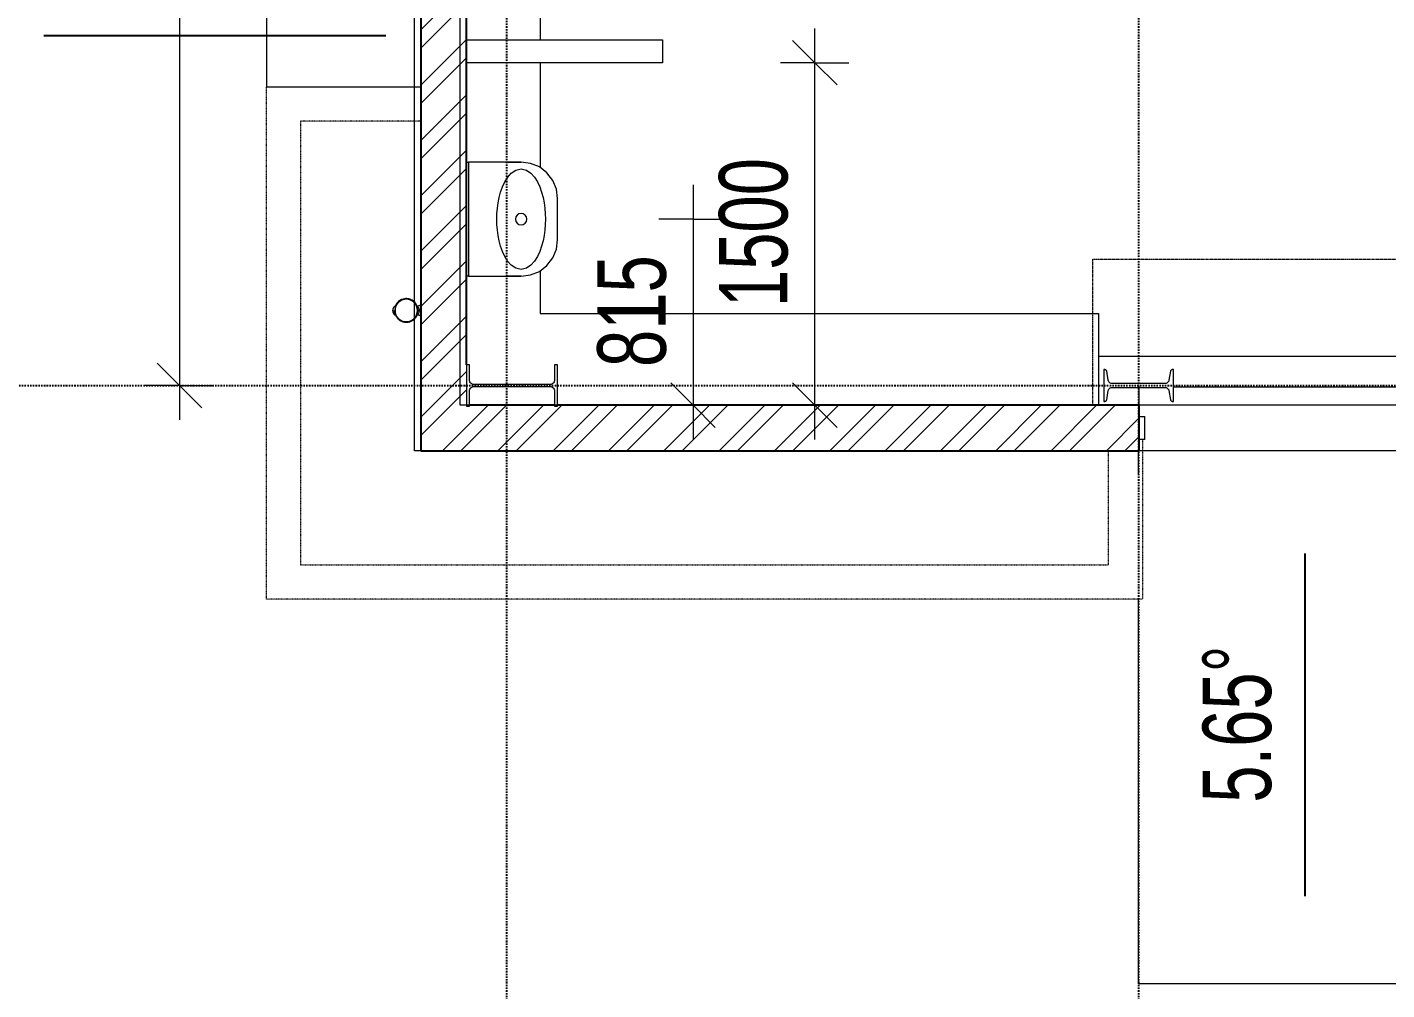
# Model space of a CAD drawing. Header units: millimetres. Extents: x 175370 to 209523, y 3478 to 159868.
# Drawn here: x 179118 to 185076, y 123053 to 127270 of the extents above; entities that cross this region are included whole.
import ezdxf

# ---------------------------------------------------------------- set-up
doc = ezdxf.new("R2010")
doc.units = ezdxf.units.MM
for name, pattern in [('1_Čerchovaná 1_0mm', [2.4, 1.2, -0.6, 0, -0.6]), ('1_Čerchovaná 6_0mm', [12, 6, -3, 0, -3]), ('3_Čárkovaná 1_0mm', [2, 1, -1])]:
    doc.linetypes.add(name, pattern=pattern)
for name, color, linetype, lineweight in [('A-ANNO-DIMS', 7, 'Continuous', 9), ('A-ANNO-DIMS-150', 7, 'Continuous', 9), ('A-DETL-MBND', 7, '3_Čárkovaná 1_0mm', 9), ('A-DETL-THIN', 7, 'Continuous', 9), ('A-DOOR', 7, 'Continuous', 9), ('A-DOOR-HDLN', 7, '1_Čerchovaná 1_0mm', 18), ('A-FLOR', 7, 'Continuous', 9), ('A-FLOR-LEVL', 7, 'Continuous', 9), ('A-WALL', 7, 'Continuous', 9), ('A-WALL-1', 7, 'Continuous', 25), ('G-ANNO-DIMS-1', 7, 'Continuous', 25), ('P-SANR-FIXT', 7, 'Continuous', 9), ('S-COLS', 7, 'Continuous', 9)]:
    doc.layers.add(name, color=color, linetype=linetype, lineweight=lineweight)
for name, color, linetype, lineweight, true_color in [('A-GENM-1', 251, 'Continuous', 9, 0x646464), ('A-GENM-2', 251, '1_Čerchovaná 1_0mm', 9, 0x646464), ('A-WALL-PATT-1', 8, 'Continuous', 9, 0x808080), ('S-GRID-1', 8, '1_Čerchovaná 6_0mm', 25, 0x808080)]:
    doc.layers.add(name, color=color, linetype=linetype, lineweight=lineweight, true_color=true_color)
doc.styles.add('Arial', font='arial.ttf', dxfattribs={"width": 0.7, "height": 300})
doc.dimstyles.new('Vnitřní_-_průhledné', dxfattribs={"dimscale": 304.8, "dimtxt": 306.07782, "dimasz": 0.639764, "dimexe": 0.492126, "dimexo": 0.0625, "dimgap": 0.098425, "dimtad": 1, "dimdec": 0, "dimrnd": 5, "dimzin": 0, "dimdsep": 46, "dimtxsty": 'Arial', "dimblk1": 'OBLIQUE', "dimblk2": 'OBLIQUE', "dimsah": 1, "dimcen": 0.09, "dimdle": 0.492126, "dimazin": 0, "dimtfac": 1, "dimtdec": 4, "dimtix": 1, "dimtmove": 0, "dimatfit": 3, "dimfxl": 0.492126, "dimfxlon": 1, "dimtvp": 1, "dimtolj": 1, "dimtzin": 0, "dimarcsym": 2})
doc.dimstyles.new('Vnitřní_-_průhledné_1', dxfattribs={"dimscale": 304.8, "dimtxt": 306.07782, "dimasz": 0.639764, "dimexe": 0.492126, "dimexo": 0.0625, "dimgap": 0.098425, "dimtad": 1, "dimdec": 0, "dimrnd": 5, "dimzin": 0, "dimdsep": 46, "dimtxsty": 'Arial', "dimblk1": 'OBLIQUE', "dimblk2": 'OBLIQUE', "dimsah": 1, "dimcen": 0.09, "dimdle": 0.492126, "dimazin": 0, "dimtfac": 1, "dimtdec": 4, "dimtix": 1, "dimtmove": 2, "dimatfit": 3, "dimfxl": 0.492126, "dimfxlon": 1, "dimtvp": 1, "dimtolj": 1, "dimtzin": 0, "dimarcsym": 2})
doc.dimstyles.new('Vnitřní_-_průhledné_2', dxfattribs={"dimscale": 304.8, "dimtxt": 306.07782, "dimasz": 0, "dimexe": 0.492126, "dimexo": 0.0625, "dimgap": 0.098425, "dimtad": 1, "dimdec": 0, "dimrnd": 5, "dimzin": 0, "dimdsep": 46, "dimtxsty": 'Arial', "dimblk1": 'NONE', "dimblk2": 'OBLIQUE', "dimsah": 1, "dimcen": 0.09, "dimdle": 0.492126, "dimazin": 0, "dimtfac": 1, "dimtdec": 4, "dimtix": 1, "dimtmove": 0, "dimatfit": 3, "dimfxl": 0.492126, "dimfxlon": 1, "dimtvp": 1, "dimtolj": 1, "dimtzin": 0, "dimarcsym": 2})
pattern_1 = [(45.00036, (0, 0), (-121.23422, 121.2327), []), (45.00036, (80.82, 0.0005), (-121.23422, 121.2327), [])]

# ---------------------------------------------------------------- blocks, each defined once
blk = doc.blocks.new('Sloup IPE - 388045-1NP')
at = {"layer": 'S-COLS'}
for p, q in [((219972.9, 14540), (219880.2, 14385.7)), ((219984.5, 14533.1), (219972.9, 14540)), ((219951.1, 14477.6), (219984.5, 14533.1)), ((219891.7, 14378.8), (219925.1, 14434.2)), ((219953.9, 14441.4), (220237.6, 14270.9)), ((220242, 14278.3), (219958.3, 14448.8)), ((219880.2, 14385.7), (219891.7, 14378.8)), ((220223, 14179.7), (220315.7, 14333.9)), ((220304.2, 14340.9), (220270.8, 14285.4)), ((220315.7, 14333.9), (220304.2, 14340.9)), ((220244.8, 14242.1), (220211.4, 14186.6)), ((220211.4, 14186.6), (220223, 14179.7))]:
    blk.add_line(p, q, dxfattribs=at)
at = {"layer": 'S-COLS', "flags": 128}
for points in [[(219925.1, 14434.2), (219927.9, 14438), (219931.6, 14441), (219935.8, 14443.1), (219940.3, 14444.2), (219945, 14444.3), (219949.6, 14443.4), (219953.9, 14441.4)], [(219958.3, 14448.8), (219954.6, 14451.7), (219951.6, 14455.3), (219949.5, 14459.5), (219948.3, 14464), (219948.2, 14468.7), (219949.2, 14473.3), (219951.1, 14477.6)], [(220237.6, 14270.9), (220241.3, 14268), (220244.3, 14264.4), (220246.5, 14260.2), (220247.6, 14255.7), (220247.7, 14251), (220246.7, 14246.4), (220244.8, 14242.1)], [(220270.8, 14285.4), (220268, 14281.7), (220264.4, 14278.7), (220260.2, 14276.6), (220255.6, 14275.4), (220250.9, 14275.4), (220246.3, 14276.3), (220242, 14278.3)]]:
    blk.add_lwpolyline(points, dxfattribs=at)
blk = doc.blocks.new('M_S profily_ sloup - 388383-1NP')
at = {"layer": 'S-COLS'}
for p, q in [((222356.6, 13083.3), (222285, 12964.1)), ((222349.1, 13033.1), (222364, 13070.7)), ((222360.5, 13080.9), (222356.6, 13083.3)), ((222299.5, 12963.5), (222325.8, 12994.3)), ((222347.1, 12997.7), (222546.9, 12877.6)), ((222555.9, 12892.5), (222356.1, 13012.6)), ((222285, 12964.1), (222288.9, 12961.8)), ((222546.4, 12807), (222618, 12926.1)), ((222603.4, 12926.7), (222577.2, 12896)), ((222618, 12926.1), (222614.1, 12928.5)), ((222553.9, 12857.2), (222539, 12819.6)), ((222542.5, 12809.3), (222546.4, 12807))]:
    blk.add_line(p, q, dxfattribs=at)
at = {"layer": 'S-COLS', "flags": 128}
for points in [[(222364, 13070.7), (222364.5, 13072.6), (222364.5, 13074.5), (222364.1, 13076.4), (222363.3, 13078.2), (222362, 13079.7), (222360.5, 13080.9)], [(222325.8, 12994.3), (222328.6, 12996.9), (222332, 12998.8), (222335.8, 12999.9), (222339.7, 13000.1), (222343.5, 12999.3), (222347.1, 12997.7)], [(222356.1, 13012.6), (222353, 13015), (222350.5, 13018.1), (222348.8, 13021.6), (222348, 13025.4), (222348.1, 13029.3), (222349.1, 13033.1)], [(222288.9, 12961.8), (222290.7, 12961), (222292.6, 12960.6), (222294.5, 12960.7), (222296.4, 12961.2), (222298.1, 12962.2), (222299.5, 12963.5)], [(222546.9, 12877.6), (222550, 12875.2), (222552.5, 12872.2), (222554.1, 12868.6), (222555, 12864.8), (222554.9, 12860.9), (222553.9, 12857.2)], [(222577.2, 12896), (222574.3, 12893.3), (222570.9, 12891.4), (222567.2, 12890.3), (222563.3, 12890.2), (222559.5, 12890.9), (222555.9, 12892.5)], [(222614.1, 12928.5), (222612.3, 12929.3), (222610.4, 12929.6), (222608.4, 12929.6), (222606.6, 12929), (222604.9, 12928.1), (222603.4, 12926.7)], [(222539, 12819.6), (222538.5, 12817.7), (222538.5, 12815.7), (222538.9, 12813.8), (222539.7, 12812.1), (222540.9, 12810.5), (222542.5, 12809.3)]]:
    blk.add_lwpolyline(points, dxfattribs=at)
blk = doc.blocks.new('M_Vrata_ výsuvná_ sekční - 3000X4000 MM-V7-1NP')
at = {"layer": 'A-DOOR'}
for p, q in [((-1850, 180), (1845, 180)), ((-2000, 100), (-2000, 177.3)), ((2000, 177.3), (2000, 100)), ((2000, 100), (-2000, 100))]:
    blk.add_line(p, q, dxfattribs=at)
at = {"layer": 'A-DOOR-HDLN'}
for p, q in [((-2203.2, 100), (-2203.2, 738.8)), ((-2203.2, 738.8), (2203.2, 738.8)), ((2203.2, 100), (2203.2, 738.8))]:
    blk.add_line(p, q, dxfattribs=at)
blk = doc.blocks.new('Construction_Roof-Accessories_Lindab_Round- - Lindab Round Downpipe System 150_100 High Build Polyester 001 Antique White-794159-1NP')
at = {"layer": 'A-GENM-1'}
for p, q in [((180723.4, 126022.1), (180724.4, 126022.3)), ((180726.5, 126026), (180725.2, 126025.6)), ((180728.1, 126026.1), (180727.3, 126026.1)), ((180825.9, 126048.4), (180826.7, 126048.4)), ((180826.7, 126048.4), (180825.9, 126048.4)), ((180827.2, 126044.8), (180828, 126044.8)), ((180828, 126044.8), (180827.2, 126044.8)), ((180827.2, 126044.8), (180828, 126044.8)), ((180828.7, 126042.9), (180827.8, 126042.9)), ((180828.7, 126042.9), (180827.8, 126042.9)), ((180842.2, 126053.7), (180829.1, 126047.9)), ((180829.4, 126047.2), (180841.4, 126052.5)), ((180836.2, 126032.8), (180835.4, 126032.8)), ((180835.4, 126032.8), (180836.2, 126032.8)), ((180835.4, 126025.8), (180836.2, 126025.8)), ((180836.2, 126025.8), (180835.4, 126025.8)), ((180836.4, 126030.8), (180835.6, 126030.8)), ((180836.4, 126030.8), (180835.6, 126030.8)), ((180836.4, 126030.8), (180835.6, 126030.8)), ((180836.4, 126030.8), (180835.6, 126030.8)), ((180835.6, 126027.7), (180836.4, 126027.7)), ((180836.4, 126027.7), (180835.6, 126027.7)), ((180835.6, 126027.7), (180836.4, 126027.7)), ((180836.4, 126027.7), (180835.6, 126027.7)), ((180728.4, 126013.6), (180729.4, 126014.2)), ((180729.1, 126012.8), (180729, 126010.3)), ((180729.9, 126012.8), (180729.1, 126012.8)), ((180729.8, 126010.3), (180729.9, 126012.8)), ((180826.7, 126010.1), (180825.9, 126010.1)), ((180825.9, 126010.1), (180826.7, 126010.1)), ((180828, 126013.7), (180827.2, 126013.7)), ((180827.2, 126013.7), (180828, 126013.7)), ((180828, 126013.7), (180827.2, 126013.7)), ((180827.8, 126015.5), (180828.7, 126015.5)), ((180827.8, 126015.5), (180828.7, 126015.5)), ((180829.1, 126010.6), (180842.2, 126005)), ((180842.2, 126006), (180829.4, 126011.3))]:
    blk.add_line(p, q, dxfattribs=at)
for centre, radius, start, end in [((180743.2, 126028), 24.4, 127.03946, 230.07827), ((180743.2, 126028), 23.6, 127.67666, 230.07827), ((180726.1, 126022.9), 2.81, 109.11562, 196.88438), ((180756.4, 126031.8), 33.4, 196.48003, 212.84933), ((180726.7, 126025.5), 0.615, 4.1522, 109.11562), ((180778.8, 126029.2), 51.6, 183.54125, 343.67793), ((180778.8, 126029.2), 51.6, 184.1522, 196.93736), ((180778.8, 126029.2), 50.8, 183.59709, 343.68518), ((180730.2, 126045.4), 2.73, 97.27227, 129.35721), ((180730.2, 126045.4), 1.93, 97.27227, 139.09873), ((180778.9, 126029.2), 50, 0, 180), ((180778.9, 126029.2), 50, 180, 0), ((180778.9, 126029.2), 49, 0, 180), ((180729.7, 126049.7), 1.62, 277.27227, 337.3931), ((180778.9, 126029.2), 49, 180, 0), ((180729.7, 126049.7), 2.42, 277.27227, 337.3931), ((180778.8, 126029.2), 51.6, 16.36814, 157.3931), ((180778.8, 126029.2), 50.8, 16.36814, 157.3931), ((180778.8, 126029.2), 51.6, 21.75667, 80.15748), ((180778.8, 126029.2), 50.8, 22.12039, 80.00091), ((180830.8, 126044.7), 3.6, 118, 178.65062), ((180830.6, 126044.5), 3.23, 196.36814, 264.59127), ((180830.8, 126044.7), 2.8, 118, 178.26498), ((180830.6, 126044.5), 2.43, 196.36814, 264.59127), ((180829.9, 126036.3), 5, 11.71066, 84.59127), ((180829.9, 126036.3), 5.8, 11.71066, 83.3681), ((180795.9, 126029.2), 39.6, 5.07555, 11.71066), ((180795.9, 126029.2), 39.6, 348.28934, 355.07052), ((180795.9, 126029.2), 40.4, 4.97491, 11.71066), ((180795.9, 126029.2), 40.4, 348.28934, 355.16826), ((180728.4, 126010.4), 1.4, 230.07827, 357.05074), ((180728.4, 126010.4), 0.601, 230.07827, 355.92173), ((180778.8, 126029.2), 50.8, 279.99909, 337.88431), ((180778.8, 126029.2), 51.6, 279.84252, 338.24169), ((180830.8, 126013.8), 3.6, 181.34938, 242), ((180830.6, 126014), 3.23, 95.40873, 162.81461), ((180830.8, 126013.8), 2.8, 181.73502, 242), ((180830.6, 126014), 2.43, 95.40873, 162.68208), ((180829.9, 126022.2), 5, 275.40873, 348.28934), ((180829.9, 126022.2), 5.8, 276.6319, 348.28934)]:
    blk.add_arc(centre, radius, start, end, dxfattribs=at)
for points, knots in [([(180787.6, 126080.1), (180786.6, 126080.3), (180784.7, 126080.5), (180782, 126080.8), (180779.4, 126080.9), (180777, 126080.8), (180774.9, 126080.7), (180773.3, 126080.6), (180772, 126080.4), (180771.2, 126080.3), (180771, 126080.3), (180771.5, 126080.3), (180772.7, 126080.5), (180773.9, 126080.6), (180775, 126080.7), (180776.2, 126080.8), (180778, 126080.9), (180781.7, 126080.8), (180785.2, 126080.5), (180787.6, 126080.1)], [0, 0, 0, 0, 0.055556, 0.111111, 0.166667, 0.222222, 0.277778, 0.333333, 0.388889, 0.444444, 0.513889, 0.583333, 0.652778, 0.6875, 0.722222, 0.756944, 0.791667, 0.861111, 1, 1, 1, 1]), ([(180787.6, 126079.3), (180786.6, 126079.5), (180784.7, 126079.7), (180782, 126080), (180779.4, 126080.1), (180777, 126080), (180774.9, 126079.9), (180773.3, 126079.8), (180772, 126079.6), (180771.2, 126079.5), (180771, 126079.5), (180771.5, 126079.5), (180772.7, 126079.7), (180773.9, 126079.8), (180775, 126079.9), (180776.2, 126080), (180778, 126080.1), (180781.7, 126080), (180785.2, 126079.7), (180787.6, 126079.3)], [0, 0, 0, 0, 0.055556, 0.111111, 0.166667, 0.222222, 0.277778, 0.333333, 0.388889, 0.444444, 0.513889, 0.583333, 0.652778, 0.6875, 0.722222, 0.756944, 0.791667, 0.861111, 1, 1, 1, 1]), ([(180825.9, 126048.4), (180825.9, 126048.2), (180826.1, 126047.8), (180826.3, 126047.3), (180826.4, 126046.9), (180826.5, 126046.7), (180826.5, 126046.6), (180826.5, 126046.6), (180826.5, 126046.6)], [-1, -1, -1, -1, -0.785714, -0.571429, -0.428571, -0.285714, -0.142857, 0, 0, 0, 0]), ([(180826.5, 126046.6), (180826.5, 126046.6), (180826.5, 126046.6), (180826.5, 126046.8), (180826.4, 126047), (180826.3, 126047.2), (180826.1, 126047.7), (180826, 126048.1), (180825.9, 126048.4)], [-1, -1, -1, -1, -0.785714, -0.678571, -0.571429, -0.428571, -0.285714, 0, 0, 0, 0]), ([(180826.5, 126046.6), (180826.5, 126046.6), (180826.5, 126046.6), (180826.6, 126046.5), (180826.6, 126046.3), (180826.8, 126046), (180826.9, 126045.7), (180827, 126045.4)], [-1, -1, -1, -1, -0.833333, -0.666667, -0.5, -0.333333, 0, 0, 0, 0]), ([(180827, 126045.4), (180826.9, 126045.7), (180826.8, 126046), (180826.6, 126046.3), (180826.6, 126046.5), (180826.5, 126046.6), (180826.5, 126046.6), (180826.5, 126046.6)], [-1, -1, -1, -1, -0.666667, -0.5, -0.333333, -0.166667, 0, 0, 0, 0]), ([(180826.7, 126048.4), (180826.8, 126048.2), (180827, 126047.8), (180827.1, 126047.3), (180827.3, 126046.9), (180827.3, 126046.7), (180827.4, 126046.6), (180827.4, 126046.6), (180827.4, 126046.6)], [-1, -1, -1, -1, -0.785714, -0.571429, -0.428571, -0.285714, -0.142857, 0, 0, 0, 0]), ([(180827.4, 126046.6), (180827.4, 126046.6), (180827.4, 126046.6), (180827.3, 126046.8), (180827.3, 126047), (180827.2, 126047.2), (180827, 126047.7), (180826.8, 126048.1), (180826.7, 126048.4)], [-1, -1, -1, -1, -0.785714, -0.678571, -0.571429, -0.428571, -0.285714, 0, 0, 0, 0]), ([(180827, 126045.4), (180827, 126045.2), (180827.2, 126044.8), (180827.3, 126044.3), (180827.5, 126043.9), (180827.5, 126043.7), (180827.5, 126043.6)], [-1, -1, -1, -1, -0.7, -0.4, -0.2, 0, 0, 0, 0]), ([(180827.5, 126043.6), (180827.5, 126043.7), (180827.4, 126044.1), (180827.2, 126044.7), (180827, 126045.2), (180827, 126045.4)], [-1, -1, -1, -1, -0.7, -0.4, 0, 0, 0, 0]), ([(180827.4, 126046.6), (180827.4, 126046.6), (180827.4, 126046.6), (180827.4, 126046.5), (180827.5, 126046.3), (180827.6, 126046), (180827.7, 126045.7), (180827.8, 126045.4)], [-1, -1, -1, -1, -0.833333, -0.666667, -0.5, -0.333333, 0, 0, 0, 0]), ([(180827.8, 126045.4), (180827.7, 126045.7), (180827.6, 126046), (180827.5, 126046.3), (180827.4, 126046.5), (180827.4, 126046.6), (180827.4, 126046.6), (180827.4, 126046.6)], [-1, -1, -1, -1, -0.666667, -0.5, -0.333333, -0.166667, 0, 0, 0, 0]), ([(180827.8, 126042.9), (180827.8, 126042.9), (180827.8, 126043), (180827.8, 126043), (180827.7, 126043.1), (180827.6, 126043.3), (180827.6, 126043.5), (180827.5, 126043.6)], [-1, -1, -1, -1, -0.75, -0.625, -0.5, -0.25, 0, 0, 0, 0]), ([(180827.5, 126043.6), (180827.6, 126043.5), (180827.6, 126043.3), (180827.7, 126043.1), (180827.8, 126043), (180827.8, 126043), (180827.8, 126042.9), (180827.8, 126042.9)], [-1, -1, -1, -1, -0.75, -0.5, -0.375, -0.25, 0, 0, 0, 0]), ([(180827.8, 126045.4), (180827.9, 126045.1), (180828, 126044.7), (180828.2, 126044.2), (180828.3, 126043.9), (180828.3, 126043.8)], [-1, -1, -1, -1, -0.5, -0.25, 0, 0, 0, 0]), ([(180828.3, 126043.8), (180828.3, 126043.9), (180828.2, 126044.2), (180828, 126044.7), (180827.9, 126045.1), (180827.8, 126045.4)], [-1, -1, -1, -1, -0.75, -0.5, 0, 0, 0, 0]), ([(180828.7, 126042.9), (180828.8, 126042.9), (180828.7, 126042.9), (180828.7, 126043), (180828.6, 126043.1), (180828.5, 126043.3), (180828.4, 126043.6), (180828.3, 126043.8)], [-1, -1, -1, -1, -0.85, -0.7, -0.55, -0.4, 0, 0, 0, 0]), ([(180828.3, 126043.8), (180828.4, 126043.7), (180828.4, 126043.5), (180828.5, 126043.3), (180828.6, 126043.2), (180828.7, 126043.1), (180828.7, 126043), (180828.7, 126043), (180828.7, 126042.9), (180828.7, 126042.9)], [-1, -1, -1, -1, -0.75, -0.625, -0.5, -0.375, -0.25, -0.125, 0, 0, 0, 0]), ([(180828.7, 126042.9), (180828.7, 126042.9), (180828.7, 126043), (180828.7, 126043), (180828.7, 126043.1), (180828.6, 126043.2), (180828.5, 126043.3), (180828.4, 126043.5), (180828.4, 126043.7), (180828.3, 126043.8)], [-1, -1, -1, -1, -0.875, -0.75, -0.625, -0.5, -0.375, -0.25, 0, 0, 0, 0]), ([(180828.3, 126043.8), (180828.4, 126043.6), (180828.5, 126043.4), (180828.6, 126043.2), (180828.6, 126043.1), (180828.7, 126043), (180828.7, 126043), (180828.7, 126043), (180828.7, 126042.9)], [-1, -1, -1, -1, -0.7, -0.55, -0.4, -0.3, -0.2, -0.1, -0.1, -0.1, -0.1]), ([(180835.6, 126030.8), (180835.6, 126030.8), (180835.6, 126030.9), (180835.5, 126031.2), (180835.5, 126031.5), (180835.5, 126032), (180835.5, 126032.5), (180835.4, 126032.8)], [-1, -1, -1, -1, -0.785714, -0.571429, -0.428571, -0.285714, 0, 0, 0, 0]), ([(180835.4, 126032.8), (180835.5, 126032.5), (180835.5, 126032.1), (180835.5, 126031.6), (180835.5, 126031.2), (180835.6, 126030.9), (180835.6, 126030.8), (180835.6, 126030.8)], [-1, -1, -1, -1, -0.785714, -0.571429, -0.428571, -0.285714, 0, 0, 0, 0]), ([(180835.4, 126025.8), (180835.4, 126025.8), (180835.5, 126026), (180835.5, 126026.5), (180835.5, 126027.1), (180835.6, 126027.7), (180835.6, 126028.3), (180835.6, 126028.8), (180835.6, 126029.3), (180835.6, 126029.9), (180835.6, 126030.5), (180835.5, 126031.1), (180835.5, 126031.6), (180835.5, 126032), (180835.5, 126032.4), (180835.4, 126032.6), (180835.4, 126032.8), (180835.4, 126032.8), (180835.4, 126032.8)], [-1, -1, -1, -1, -0.861111, -0.791667, -0.722222, -0.652778, -0.583333, -0.548611, -0.513889, -0.444444, -0.388889, -0.333333, -0.277778, -0.222222, -0.166667, -0.111111, -0.055556, 0, 0, 0, 0]), ([(180835.4, 126032.8), (180835.4, 126032.8), (180835.4, 126032.7), (180835.5, 126032.1), (180835.5, 126031.6), (180835.6, 126031), (180835.6, 126030.4), (180835.6, 126029.9), (180835.6, 126029.4), (180835.6, 126028.8), (180835.6, 126028.1), (180835.6, 126027.6), (180835.5, 126027.1), (180835.5, 126026.6), (180835.5, 126026.3), (180835.5, 126026), (180835.4, 126025.9), (180835.4, 126025.8), (180835.4, 126025.8)], [-1, -1, -1, -1, -0.861111, -0.791667, -0.722222, -0.652778, -0.583333, -0.548611, -0.513889, -0.444444, -0.388889, -0.333333, -0.277778, -0.222222, -0.166667, -0.111111, -0.055556, 0, 0, 0, 0]), ([(180835.4, 126025.8), (180835.5, 126026.2), (180835.5, 126026.6), (180835.5, 126027.2), (180835.6, 126027.6), (180835.6, 126027.7), (180835.6, 126027.7)], [-1, -1, -1, -1, -0.666667, -0.5, -0.333333, 0, 0, 0, 0]), ([(180835.6, 126027.7), (180835.6, 126027.7), (180835.6, 126027.6), (180835.5, 126027.2), (180835.5, 126026.6), (180835.5, 126026.2), (180835.4, 126025.8)], [-1, -1, -1, -1, -0.666667, -0.5, -0.333333, 0, 0, 0, 0]), ([(180835.6, 126027.7), (180835.6, 126027.6), (180835.5, 126027.3), (180835.5, 126027.1), (180835.5, 126026.9), (180835.5, 126026.8), (180835.5, 126026.7), (180835.5, 126026.7), (180835.5, 126026.8), (180835.5, 126027.1), (180835.5, 126027.3), (180835.6, 126027.6), (180835.6, 126027.9), (180835.6, 126028.2), (180835.6, 126028.6), (180835.6, 126028.9), (180835.6, 126029.2), (180835.6, 126029.6), (180835.6, 126029.9), (180835.6, 126030.3), (180835.6, 126030.6), (180835.6, 126030.9), (180835.5, 126031.1), (180835.5, 126031.3), (180835.5, 126031.5), (180835.5, 126031.6), (180835.5, 126031.7), (180835.5, 126031.8), (180835.5, 126031.8), (180835.5, 126031.7), (180835.5, 126031.6), (180835.5, 126031.5), (180835.5, 126031.4), (180835.5, 126031.2), (180835.6, 126031), (180835.6, 126030.8)], [-1, -1, -1, -1, -0.958333, -0.916667, -0.895833, -0.875, -0.833333, -0.791667, -0.75, -0.708333, -0.666667, -0.638889, -0.611111, -0.583333, -0.555556, -0.527778, -0.5, -0.472222, -0.444444, -0.416667, -0.388889, -0.361111, -0.333333, -0.305556, -0.277778, -0.25, -0.222222, -0.194444, -0.166667, -0.138889, -0.111111, -0.097222, -0.083333, -0.055556, 0, 0, 0, 0]), ([(180835.6, 126030.8), (180835.6, 126030.9), (180835.5, 126031.2), (180835.5, 126031.4), (180835.5, 126031.6), (180835.5, 126031.7), (180835.5, 126031.8), (180835.5, 126031.8), (180835.5, 126031.7), (180835.5, 126031.4), (180835.5, 126031.2), (180835.6, 126030.9), (180835.6, 126030.6), (180835.6, 126030.3), (180835.6, 126029.9), (180835.6, 126029.6), (180835.6, 126029.2), (180835.6, 126028.9), (180835.6, 126028.6), (180835.6, 126028.2), (180835.6, 126027.9), (180835.6, 126027.6), (180835.5, 126027.4), (180835.5, 126027.2), (180835.5, 126027), (180835.5, 126026.9), (180835.5, 126026.8), (180835.5, 126026.7), (180835.5, 126026.7), (180835.5, 126026.8), (180835.5, 126026.9), (180835.5, 126027), (180835.5, 126027.1), (180835.5, 126027.3), (180835.6, 126027.5), (180835.6, 126027.7)], [-1, -1, -1, -1, -0.958333, -0.916667, -0.895833, -0.875, -0.833333, -0.791667, -0.75, -0.708333, -0.666667, -0.638889, -0.611111, -0.583333, -0.555556, -0.527778, -0.5, -0.472222, -0.444444, -0.416667, -0.388889, -0.361111, -0.333333, -0.305556, -0.277778, -0.25, -0.222222, -0.194444, -0.166667, -0.138889, -0.111111, -0.097222, -0.083333, -0.055556, 0, 0, 0, 0]), ([(180836.2, 126032.8), (180836.3, 126032.5), (180836.3, 126032.1), (180836.3, 126031.6), (180836.3, 126031.2), (180836.4, 126030.9), (180836.4, 126030.8), (180836.4, 126030.8)], [-1, -1, -1, -1, -0.785714, -0.571429, -0.428571, -0.285714, 0, 0, 0, 0]), ([(180836.4, 126030.8), (180836.4, 126030.8), (180836.4, 126030.9), (180836.3, 126031.2), (180836.3, 126031.5), (180836.3, 126032), (180836.3, 126032.5), (180836.2, 126032.8)], [-1, -1, -1, -1, -0.785714, -0.571429, -0.428571, -0.285714, 0, 0, 0, 0]), ([(180836.2, 126032.8), (180836.2, 126032.8), (180836.2, 126032.7), (180836.3, 126032.1), (180836.3, 126031.6), (180836.4, 126031), (180836.4, 126030.4), (180836.4, 126029.9), (180836.4, 126029.4), (180836.4, 126028.8), (180836.4, 126028.1), (180836.4, 126027.6), (180836.3, 126027.1), (180836.3, 126026.6), (180836.3, 126026.3), (180836.3, 126026), (180836.2, 126025.9), (180836.2, 126025.8), (180836.2, 126025.8)], [-1, -1, -1, -1, -0.861111, -0.791667, -0.722222, -0.652778, -0.583333, -0.548611, -0.513889, -0.444444, -0.388889, -0.333333, -0.277778, -0.222222, -0.166667, -0.111111, -0.055556, 0, 0, 0, 0]), ([(180836.2, 126025.8), (180836.2, 126025.8), (180836.3, 126026), (180836.3, 126026.5), (180836.3, 126027.1), (180836.4, 126027.7), (180836.4, 126028.3), (180836.4, 126028.8), (180836.4, 126029.3), (180836.4, 126029.9), (180836.4, 126030.5), (180836.3, 126031.1), (180836.3, 126031.6), (180836.3, 126032), (180836.3, 126032.4), (180836.2, 126032.6), (180836.2, 126032.8), (180836.2, 126032.8), (180836.2, 126032.8)], [-1, -1, -1, -1, -0.861111, -0.791667, -0.722222, -0.652778, -0.583333, -0.548611, -0.513889, -0.444444, -0.388889, -0.333333, -0.277778, -0.222222, -0.166667, -0.111111, -0.055556, 0, 0, 0, 0]), ([(180836.4, 126027.7), (180836.4, 126027.7), (180836.4, 126027.6), (180836.3, 126027.2), (180836.3, 126026.6), (180836.3, 126026.2), (180836.2, 126025.8)], [-1, -1, -1, -1, -0.666667, -0.5, -0.333333, 0, 0, 0, 0]), ([(180836.2, 126025.8), (180836.3, 126026.2), (180836.3, 126026.6), (180836.3, 126027.2), (180836.4, 126027.6), (180836.4, 126027.7), (180836.4, 126027.7)], [-1, -1, -1, -1, -0.666667, -0.5, -0.333333, 0, 0, 0, 0]), ([(180836.4, 126030.8), (180836.4, 126030.9), (180836.3, 126031.2), (180836.3, 126031.4), (180836.3, 126031.6), (180836.3, 126031.7), (180836.3, 126031.8), (180836.3, 126031.8), (180836.3, 126031.7), (180836.3, 126031.4), (180836.3, 126031.2), (180836.4, 126030.9), (180836.4, 126030.6), (180836.4, 126030.3), (180836.4, 126029.9), (180836.4, 126029.6), (180836.4, 126029.2), (180836.4, 126028.9), (180836.4, 126028.6), (180836.4, 126028.2), (180836.4, 126027.9), (180836.4, 126027.6), (180836.3, 126027.4), (180836.3, 126027.2), (180836.3, 126027), (180836.3, 126026.9), (180836.3, 126026.8), (180836.3, 126026.7), (180836.3, 126026.7), (180836.3, 126026.8), (180836.3, 126026.9), (180836.3, 126027), (180836.3, 126027.1), (180836.3, 126027.3), (180836.4, 126027.5), (180836.4, 126027.7)], [-1, -1, -1, -1, -0.958333, -0.916667, -0.895833, -0.875, -0.833333, -0.791667, -0.75, -0.708333, -0.666667, -0.638889, -0.611111, -0.583333, -0.555556, -0.527778, -0.5, -0.472222, -0.444444, -0.416667, -0.388889, -0.361111, -0.333333, -0.305556, -0.277778, -0.25, -0.222222, -0.194444, -0.166667, -0.138889, -0.111111, -0.097222, -0.083333, -0.055556, 0, 0, 0, 0]), ([(180836.4, 126027.7), (180836.4, 126027.6), (180836.3, 126027.3), (180836.3, 126027.1), (180836.3, 126026.9), (180836.3, 126026.8), (180836.3, 126026.7), (180836.3, 126026.7), (180836.3, 126026.8), (180836.3, 126027.1), (180836.3, 126027.3), (180836.4, 126027.6), (180836.4, 126027.9), (180836.4, 126028.2), (180836.4, 126028.6), (180836.4, 126028.9), (180836.4, 126029.2), (180836.4, 126029.6), (180836.4, 126029.9), (180836.4, 126030.3), (180836.4, 126030.6), (180836.4, 126030.9), (180836.3, 126031.1), (180836.3, 126031.3), (180836.3, 126031.5), (180836.3, 126031.6), (180836.3, 126031.7), (180836.3, 126031.8), (180836.3, 126031.8), (180836.3, 126031.7), (180836.3, 126031.6), (180836.3, 126031.5), (180836.3, 126031.4), (180836.3, 126031.2), (180836.4, 126031), (180836.4, 126030.8)], [-1, -1, -1, -1, -0.958333, -0.916667, -0.895833, -0.875, -0.833333, -0.791667, -0.75, -0.708333, -0.666667, -0.638889, -0.611111, -0.583333, -0.555556, -0.527778, -0.5, -0.472222, -0.444444, -0.416667, -0.388889, -0.361111, -0.333333, -0.305556, -0.277778, -0.25, -0.222222, -0.194444, -0.166667, -0.138889, -0.111111, -0.097222, -0.083333, -0.055556, 0, 0, 0, 0]), ([(180787.6, 125979.2), (180786.6, 125979), (180784.7, 125978.8), (180782, 125978.5), (180779.4, 125978.4), (180777, 125978.5), (180774.9, 125978.6), (180773.3, 125978.7), (180772, 125978.9), (180771.2, 125979), (180771, 125979), (180771.5, 125979), (180772.7, 125978.8), (180773.9, 125978.7), (180775, 125978.6), (180776.2, 125978.5), (180778, 125978.4), (180781.7, 125978.4), (180785.2, 125978.8), (180787.6, 125979.2)], [0, 0, 0, 0, 0.055556, 0.111111, 0.166667, 0.222222, 0.277778, 0.333333, 0.388889, 0.444444, 0.513889, 0.583333, 0.652778, 0.6875, 0.722222, 0.756944, 0.791667, 0.861111, 1, 1, 1, 1]), ([(180787.6, 125978.4), (180786.6, 125978.2), (180784.7, 125978), (180782, 125977.7), (180779.4, 125977.6), (180777, 125977.7), (180774.9, 125977.8), (180773.3, 125977.9), (180772, 125978.1), (180771.2, 125978.2), (180771, 125978.2), (180771.5, 125978.2), (180772.7, 125978), (180773.9, 125977.9), (180775, 125977.8), (180776.2, 125977.7), (180778, 125977.6), (180781.7, 125977.6), (180785.2, 125978), (180787.6, 125978.4)], [0, 0, 0, 0, 0.055556, 0.111111, 0.166667, 0.222222, 0.277778, 0.333333, 0.388889, 0.444444, 0.513889, 0.583333, 0.652778, 0.6875, 0.722222, 0.756944, 0.791667, 0.861111, 1, 1, 1, 1]), ([(180826.5, 126011.9), (180826.5, 126011.9), (180826.5, 126011.9), (180826.5, 126011.8), (180826.4, 126011.5), (180826.3, 126011.2), (180826.1, 126010.7), (180825.9, 126010.3), (180825.9, 126010.1)], [0, 0, 0, 0, 0.142857, 0.285714, 0.428571, 0.571429, 0.785714, 1, 1, 1, 1]), ([(180825.9, 126010.1), (180826, 126010.4), (180826.1, 126010.8), (180826.3, 126011.3), (180826.4, 126011.5), (180826.5, 126011.7), (180826.5, 126011.9), (180826.5, 126011.9), (180826.5, 126011.9)], [0, 0, 0, 0, 0.285714, 0.428571, 0.571429, 0.678571, 0.785714, 1, 1, 1, 1]), ([(180827, 126013.1), (180826.9, 126012.8), (180826.8, 126012.5), (180826.6, 126012.2), (180826.6, 126012), (180826.5, 126011.9), (180826.5, 126011.9), (180826.5, 126011.9)], [0, 0, 0, 0, 0.333333, 0.5, 0.666667, 0.833333, 1, 1, 1, 1]), ([(180826.5, 126011.9), (180826.5, 126011.9), (180826.5, 126011.9), (180826.6, 126012), (180826.6, 126012.2), (180826.8, 126012.5), (180826.9, 126012.8), (180827, 126013.1)], [0, 0, 0, 0, 0.166667, 0.333333, 0.5, 0.666667, 1, 1, 1, 1]), ([(180827.4, 126011.9), (180827.4, 126011.9), (180827.4, 126011.9), (180827.3, 126011.8), (180827.3, 126011.5), (180827.1, 126011.2), (180827, 126010.7), (180826.8, 126010.3), (180826.7, 126010.1)], [0, 0, 0, 0, 0.142857, 0.285714, 0.428571, 0.571429, 0.785714, 1, 1, 1, 1]), ([(180826.7, 126010.1), (180826.8, 126010.4), (180827, 126010.8), (180827.2, 126011.3), (180827.3, 126011.5), (180827.3, 126011.7), (180827.4, 126011.9), (180827.4, 126011.9), (180827.4, 126011.9)], [0, 0, 0, 0, 0.285714, 0.428571, 0.571429, 0.678571, 0.785714, 1, 1, 1, 1]), ([(180827.6, 126015), (180827.5, 126014.9), (180827.5, 126014.7), (180827.3, 126014.2), (180827.2, 126013.7), (180827, 126013.3), (180827, 126013.1)], [0, 0, 0, 0, 0.2, 0.4, 0.7, 1, 1, 1, 1]), ([(180827, 126013.1), (180827.1, 126013.3), (180827.2, 126013.8), (180827.4, 126014.5), (180827.5, 126014.8), (180827.6, 126015)], [0, 0, 0, 0, 0.4, 0.7, 1, 1, 1, 1]), ([(180827.8, 126013.1), (180827.7, 126012.8), (180827.6, 126012.5), (180827.5, 126012.2), (180827.4, 126011.9), (180827.4, 126011.8), (180827.4, 126011.9)], [0, 0, 0, 0, 0.333333, 0.5, 0.666667, 1, 1, 1, 1]), ([(180827.4, 126011.9), (180827.4, 126011.8), (180827.4, 126011.9), (180827.5, 126012.2), (180827.6, 126012.5), (180827.7, 126012.8), (180827.8, 126013.1)], [0, 0, 0, 0, 0.333333, 0.5, 0.666667, 1, 1, 1, 1]), ([(180828.3, 126014.7), (180828.3, 126014.6), (180828.2, 126014.4), (180828, 126013.8), (180827.9, 126013.4), (180827.8, 126013.1)], [0, 0, 0, 0, 0.25, 0.5, 1, 1, 1, 1]), ([(180827.8, 126013.1), (180827.9, 126013.4), (180828, 126013.8), (180828.2, 126014.4), (180828.3, 126014.6), (180828.3, 126014.7)], [0, 0, 0, 0, 0.5, 0.75, 1, 1, 1, 1]), ([(180828.3, 126014.7), (180828.4, 126015), (180828.5, 126015.2), (180828.6, 126015.4), (180828.7, 126015.5), (180828.7, 126015.5), (180828.8, 126015.6), (180828.7, 126015.5)], [0, 0, 0, 0, 0.4, 0.55, 0.7, 0.85, 1, 1, 1, 1]), ([(180828.7, 126015.5), (180828.7, 126015.5), (180828.7, 126015.5), (180828.7, 126015.5), (180828.7, 126015.4), (180828.6, 126015.3), (180828.5, 126015.2), (180828.4, 126015), (180828.4, 126014.9), (180828.3, 126014.7)], [0, 0, 0, 0, 0.125, 0.25, 0.375, 0.5, 0.625, 0.75, 1, 1, 1, 1]), ([(180828.3, 126014.7), (180828.4, 126014.9), (180828.4, 126015), (180828.5, 126015.2), (180828.6, 126015.3), (180828.7, 126015.4), (180828.7, 126015.5), (180828.7, 126015.5), (180828.7, 126015.5), (180828.7, 126015.5)], [0, 0, 0, 0, 0.25, 0.375, 0.5, 0.625, 0.75, 0.875, 1, 1, 1, 1]), ([(180828.7, 126015.5), (180828.8, 126015.5), (180828.8, 126015.5), (180828.7, 126015.5), (180828.7, 126015.5), (180828.7, 126015.4), (180828.6, 126015.3), (180828.5, 126015.1), (180828.4, 126014.9), (180828.3, 126014.7)], [0, 0, 0, 0, 0.1, 0.2, 0.3, 0.4, 0.55, 0.7, 1, 1, 1, 1])]:
    blk.add_open_spline(points, degree=3, knots=knots, dxfattribs=at)
for points in [[(180827.2, 126044.8), (180827.2, 126044.7), (180827.3, 126044.4), (180827.4, 126043.9), (180827.5, 126043.7), (180827.5, 126043.6)], [(180827.5, 126043.6), (180827.5, 126043.7), (180827.4, 126043.9), (180827.3, 126044.4), (180827.2, 126044.7), (180827.2, 126044.8)], [(180827.5, 126043.6), (180827.6, 126043.5), (180827.6, 126043.3), (180827.7, 126043.1), (180827.8, 126043), (180827.8, 126042.9), (180827.8, 126042.9)], [(180827.8, 126042.9), (180827.8, 126042.9), (180827.8, 126043), (180827.7, 126043.1), (180827.6, 126043.3), (180827.6, 126043.5), (180827.5, 126043.6)], [(180828, 126044.8), (180828, 126044.7), (180828.1, 126044.5), (180828.2, 126044.1), (180828.3, 126043.9), (180828.3, 126043.8)], [(180828.3, 126043.8), (180828.3, 126043.9), (180828.2, 126044.1), (180828.1, 126044.5), (180828, 126044.7), (180828, 126044.8)], [(180827.6, 126015), (180827.5, 126014.9), (180827.4, 126014.6), (180827.3, 126014.2), (180827.2, 126013.8), (180827.2, 126013.7)], [(180827.2, 126013.7), (180827.2, 126013.8), (180827.3, 126014.2), (180827.4, 126014.6), (180827.5, 126014.9), (180827.6, 126015)], [(180827.6, 126015), (180827.6, 126015.1), (180827.6, 126015.2), (180827.7, 126015.4), (180827.8, 126015.5), (180827.8, 126015.6), (180827.8, 126015.5)], [(180827.8, 126015.5), (180827.8, 126015.6), (180827.8, 126015.5), (180827.7, 126015.4), (180827.6, 126015.2), (180827.6, 126015.1), (180827.6, 126015)], [(180827.8, 126015.5), (180827.8, 126015.5), (180827.8, 126015.5), (180827.7, 126015.4), (180827.6, 126015.2), (180827.6, 126015.1), (180827.6, 126015)], [(180827.6, 126015), (180827.6, 126015.1), (180827.6, 126015.2), (180827.7, 126015.4), (180827.8, 126015.5), (180827.8, 126015.5), (180827.8, 126015.5)], [(180828.3, 126014.7), (180828.3, 126014.6), (180828.2, 126014.4), (180828.1, 126014.1), (180828, 126013.8), (180828, 126013.7)], [(180828, 126013.7), (180828, 126013.8), (180828.1, 126014.1), (180828.2, 126014.4), (180828.3, 126014.6), (180828.3, 126014.7)]]:
    blk.add_open_spline(points, degree=3, dxfattribs=at)
blk = doc.blocks.new('Umyvadlo - 50x40 cm-459123-1NP')
at = {"layer": 'P-SANR-FIXT'}
for p, q in [((-250, -6.9), (-250, 0)), ((-250, -10), (-250, -240)), ((250, -10), (-250, -10)), ((250, 0), (250, -6.9)), ((250, -240), (250, -10)), ((-90, -400), (90, -400))]:
    blk.add_line(p, q, dxfattribs=at)
at = {"layer": 'P-SANR-FIXT', "flags": 128}
for points in [[(-250, -240), (-250, -220.8), (-250, -201.1), (-250, -181.1), (-250, -173.8)], [(-220, -240), (-214.7, -216.8), (-201.3, -196.9), (-183.3, -181), (-162.9, -168.3), (-141.2, -158.2), (-118.6, -150.2), (-95.4, -143.9), (-71.8, -139.2), (-48, -135.9), (-24, -134), (0, -133.3), (24, -134), (48, -135.9), (71.8, -139.2), (95.4, -143.9), (118.6, -150.2), (141.2, -158.2), (163, -168.3), (183.4, -181.1), (201.3, -197), (214.7, -216.7), (220, -240)], [(250, -173.8), (250, -181.1), (250, -201.1), (250, -220.8), (250, -240)], [(-250, -240), (-244.5, -281.4), (-228.6, -320), (-203.1, -353.1), (-170, -378.6), (-131.4, -394.5), (-90, -400)], [(220, -240), (214.7, -263.3), (201.3, -283), (183.4, -298.9), (163, -311.7), (141.2, -321.8), (118.6, -329.8), (95.4, -336.1), (71.8, -340.8), (48, -344.1), (24, -346), (0, -346.7), (-24, -346), (-48, -344.1), (-71.8, -340.8), (-95.4, -336.1), (-118.6, -329.8), (-141.2, -321.8), (-162.9, -311.7), (-183.3, -299), (-201.3, -283.1), (-214.7, -263.2), (-220, -240)], [(90, -400), (131.4, -394.5), (170, -378.6), (203.1, -353.1), (228.6, -320), (244.5, -281.4), (250, -240)]]:
    blk.add_lwpolyline(points, dxfattribs=at)
at = {"layer": 'P-SANR-FIXT'}
for start, end in [(360, 180), (180, 360)]:
    blk.add_arc((0, -240), 25, start, end, dxfattribs=at)
for points in [[(250, 0), (250, -2.2), (250, -5.9), (250, -9.3), (250, -10), (250, -10)], [(-250, -10), (-250, -10), (-250, -9.3), (-250, -5.9), (-250, -2.2), (-250, 0)]]:
    blk.add_open_spline(points, degree=3, dxfattribs=at)
blk = doc.blocks.new('DIMBLOCK10-1NP')
at = {"layer": 'A-ANNO-DIMS-150', "lineweight": 18}
for p, q in [((179785.3, 131797.9), (179687.8, 131895.4)), ((179785.3, 131797.9), (179882.8, 131700.4)), ((179785.3, 125700.4), (179687.8, 125797.9)), ((179785.3, 125700.4), (179882.8, 125602.9))]:
    blk.add_line(p, q, dxfattribs=at)
at = {"layer": 'A-ANNO-DIMS-150'}
for p, q in [((179785.3, 131797.9), (179635.3, 131797.9)), ((179785.3, 131797.9), (179785.3, 125550.4)), ((179785.3, 131797.9), (179935.3, 131797.9)), ((179785.3, 125700.4), (179635.3, 125700.4)), ((179785.3, 125700.4), (179935.3, 125700.4))]:
    blk.add_line(p, q, dxfattribs=at)
at = {"layer": 'A-ANNO-DIMS-150', "color": 0, "insert": (179365.8, 128109.1), "char_height": 300, "width": 768.491, "attachment_point": 1, "rotation": 90, "line_spacing_factor": 0.941778, "style": 'Arial'}
blk.add_mtext('6100', dxfattribs=at)
blk = doc.blocks.new('_Oblique')
at = {"color": 0, "linetype": 'ByBlock', "lineweight": -2}
blk.add_line((-0.5, -0.5), (0.5, 0.5), dxfattribs=at)
blk = doc.blocks.new('DIMBLOCK21-1NP')
at = {"layer": 'A-ANNO-DIMS-150'}
for p, q in [((182035.8, 126579), (182035.8, 125464.4)), ((182035.8, 126429), (181885.8, 126429)), ((182035.8, 126429), (182185.8, 126429)), ((182035.8, 125614.4), (181885.8, 125614.4)), ((182035.8, 125614.4), (182185.8, 125614.4))]:
    blk.add_line(p, q, dxfattribs=at)
at = {"layer": 'A-ANNO-DIMS-150', "lineweight": 18}
for q in [(181938.3, 125711.9), (182133.3, 125516.9)]:
    blk.add_line((182035.8, 125614.4), q, dxfattribs=at)
at = {"layer": 'A-ANNO-DIMS-150', "color": 0, "insert": (181616.3, 125781.5), "char_height": 300, "width": 576.368, "attachment_point": 1, "rotation": 90, "line_spacing_factor": 0.941778, "style": 'Arial'}
blk.add_mtext('815', dxfattribs=at)
blk = doc.blocks.new('_None')
blk = doc.blocks.new('DIMBLOCK49-1NP')
at = {"layer": 'A-ANNO-DIMS-150'}
for p, q in [((182569.1, 125464.4), (182569.1, 127264.4)), ((182569.1, 127114.4), (182419.1, 127114.4)), ((182569.1, 127114.4), (182719.1, 127114.4)), ((182569.1, 125614.4), (182419.1, 125614.4)), ((182569.1, 125614.4), (182719.1, 125614.4))]:
    blk.add_line(p, q, dxfattribs=at)
at = {"layer": 'A-ANNO-DIMS-150', "lineweight": 18}
for p, q in [((182569.1, 127114.4), (182471.6, 127211.9)), ((182569.1, 127114.4), (182666.6, 127016.9)), ((182569.1, 125614.4), (182471.6, 125711.9)), ((182569.1, 125614.4), (182666.6, 125516.9))]:
    blk.add_line(p, q, dxfattribs=at)
at = {"layer": 'A-ANNO-DIMS-150', "color": 0, "insert": (182149.6, 126044.2), "char_height": 300, "width": 768.491, "attachment_point": 1, "rotation": 90, "line_spacing_factor": 0.941778, "style": 'Arial'}
blk.add_mtext('1500', dxfattribs=at)

msp = doc.modelspace()

# ---------------------------------------------------------------- hatches: boundary and pattern name
at = {"layer": 'A-WALL-PATT-1'}
h = msp.add_hatch(dxfattribs=at)
h.set_pattern_fill('FP_1', color=256, angle=76.01036, style=0, pattern_type=2)
h.set_pattern_definition(pattern_1)
h.paths.add_polyline_path([(181016.1, 125414.4), (181042.2, 125414.4), (181042.2, 127425.4), (180842.2, 127425.4), (180842.2, 125414.4)])
h.paths.add_polyline_path([(180842.2, 131575.4), (181042.2, 131575.4), (181041.1, 131791.5), (181033.8, 131785.7), (181029.7, 131777.3), (181029.2, 131772.6), (181029.2, 131707.9), (181015.7, 131707.9), (181015.7, 131797.9), (180842.2, 131797.9)])
h = msp.add_hatch(dxfattribs=at)
h.set_pattern_fill('FP_1', color=256, angle=76.01036, style=0, pattern_type=2)
h.set_pattern_definition(pattern_1)
h.paths.add_polyline_path([(197003.3, 125414.4), (200134.2, 125414.4), (200134.2, 125614.4), (196995.7, 125614.4), (196995.7, 125414.4)])
h.paths.add_polyline_path([(187990.7, 125414.4), (192995.7, 125414.4), (192995.7, 125614.4), (187990.7, 125614.4), (187990.7, 125478.1)])
h.paths.add_polyline_path([(183813.9, 125414.4), (183990.7, 125414.4), (183990.7, 125614.4), (181442.2, 125614.4), (181442.2, 125610.4), (181428.7, 125610.4), (181428.7, 125614.4), (181055.7, 125614.4), (181055.7, 125610.4), (181042.2, 125610.4), (181042.2, 125414.4), (182215.2, 125414.4)])

# ---------------------------------------------------------------- linework, layer by layer
at = {"layer": 'A-DETL-MBND'}
for p, q in [((180165.7, 124764.4), (180165.7, 127009)), ((180315.7, 126859), (180315.7, 124914.4)), ((180842.2, 126859), (180315.7, 126859)), ((184005.7, 125464.4), (184005.7, 124764.4)), ((183855.7, 124914.4), (183855.7, 125414.4)), ((180315.7, 124914.4), (183855.7, 124914.4)), ((184005.7, 124764.4), (180165.7, 124764.4))]:
    msp.add_line(p, q, dxfattribs=at)
at = {"layer": 'A-DETL-THIN'}
for p, q in [((180815.7, 125414.4), (180815.7, 153384.2)), ((181015.7, 125614.4), (181015.7, 153179.2)), ((199958.2, 125614.4), (181015.7, 125614.4)), ((200134.2, 125414.4), (180815.7, 125414.4))]:
    msp.add_line(p, q, dxfattribs=at)
at = {"layer": 'A-FLOR'}
for p, q in [((181365.7, 128560.4), (181365.7, 127214.4)), ((180165.7, 128480.4), (180165.7, 127009)), ((180165.7, 127009), (180842.2, 127009)), ((183813.9, 125829), (188155.7, 125829))]:
    msp.add_line(p, q, dxfattribs=at)
at = {"layer": 'A-FLOR-LEVL'}
for p, q in [((183990.7, 125616.7), (183988.2, 125616.7)), ((183988.2, 125614.2), (183988.2, 125616.7)), ((183988.2, 125307.4), (183988.2, 125414.4)), ((183988.2, 123079.7), (183988.2, 124764.4)), ((187988.2, 123079.7), (183988.2, 123079.7))]:
    msp.add_line(p, q, dxfattribs=at)
at = {"layer": 'A-WALL'}
for p, q in [((181042.2, 127214.4), (181902.2, 127214.4)), ((181902.2, 127214.4), (181902.2, 127114.4)), ((181902.2, 127114.4), (181042.2, 127114.4)), ((181365.7, 127114.4), (181365.7, 126654.9)), ((181365.7, 126203.1), (181365.7, 126015.9)), ((181365.7, 126015.9), (183812.2, 126015.9)), ((183812.2, 126015.9), (183812.2, 125615.9)), ((181055.7, 125615.9), (181428.7, 125615.9)), ((183812.2, 125615.9), (181442.2, 125615.9)), ((183990.7, 125564.4), (184015.7, 125564.4)), ((184015.7, 125464.4), (184015.7, 125564.4)), ((184015.7, 125464.4), (183990.7, 125464.4))]:
    msp.add_line(p, q, dxfattribs=at)
at = {"layer": 'A-WALL-1'}
for p, q in [((180842.2, 127425.4), (180842.2, 125414.4)), ((181042.2, 125790.4), (181042.2, 127425.4)), ((181428.7, 125614.4), (181055.7, 125614.4)), ((183990.7, 125614.4), (181442.2, 125614.4)), ((183990.7, 125414.4), (183990.7, 125614.4)), ((180842.2, 125414.4), (183990.7, 125414.4))]:
    msp.add_line(p, q, dxfattribs=at)
at = {"layer": 'G-ANNO-DIMS-1'}
for p, q in [((180689.9, 127231.8), (179189.9, 127231.8)), ((180689.9, 127231.8), (179189.9, 127231.8)), ((184717.5, 124964), (184717.5, 123464))]:
    msp.add_line(p, q, dxfattribs=at)
at = {"layer": 'S-GRID-1'}
for p, q in [((181218.2, 158068.3), (181218.2, 120650.8)), ((183988.2, 158068.3), (183988.2, 120650.8)), ((177170.3, 125700.4), (203907.7, 125700.4))]:
    msp.add_line(p, q, dxfattribs=at)

# ---------------------------------------------------------------- block references
at = {"layer": 'A-DOOR-HDLN'}
msp.add_blockref('M_Vrata_ výsuvná_ sekční - 3000X4000 MM-V7-1NP', (185990.7, 125514.4), dxfattribs=at)
at = {"layer": 'A-GENM-2'}
msp.add_blockref('Construction_Roof-Accessories_Lindab_Round- - Lindab Round Downpipe System 150_100 High Build Polyester 001 Antique White-794159-1NP', (0, 0), dxfattribs=at)
at = {"layer": 'P-SANR-FIXT', "rotation": 89.99999999999949}
msp.add_blockref('Umyvadlo - 50x40 cm-459123-1NP', (181042.2, 126429), dxfattribs=at)
at = {"layer": 'S-COLS', "rotation": 31.01035950519298}
for name in ['Sloup IPE - 388045-1NP', 'M_S profily_ sloup - 388383-1NP']:
    msp.add_blockref(name, (0, 0), dxfattribs=at)

# ---------------------------------------------------------------- texts
at = {"layer": 'G-ANNO-DIMS-1', "insert": (184268.9, 123872.8), "char_height": 300, "width": 819.03, "attachment_point": 1, "rotation": 90, "line_spacing_factor": 0.941778, "style": 'Arial', "bg_fill": 3, "box_fill_scale": 1.25, "bg_fill_color": 9, "bg_fill_true_color": 13158600, "bg_fill_transparency": 0}
msp.add_mtext('5.65°', dxfattribs=at)

# ---------------------------------------------------------------- dimensions: what is measured, and where the dimension line sits
at = {"layer": 'A-ANNO-DIMS'}
dim = msp.add_linear_dim(base=(179785.2991502, 125700.3916405), p1=(179935.2991502, 131797.8916405), p2=(179935.2991502, 125700.3916405), angle=90, dimstyle='Vnitřní_-_průhledné_1', override={"dimpost": '<>', "dimfxl": 6097.5}, dxfattribs=at)
dim.commit()
dim.dimension.update_dxf_attribs({"geometry": 'DIMBLOCK10-1NP', "text_midpoint": (179565.830249, 128493.392473), "dimtype": 160, "text_rotation": 90})
for base, p1, p2, dimstyle, override, picture, middle in [((182569.1, 127114.4), (182419.1, 125614.4), (182419.1, 127114.4), 'Vnitřní_-_průhledné', {"dimpost": '<>', "dimfxl": 1500}, 'DIMBLOCK49-1NP', (182385.9, 126364.4)), ((182035.8, 125614.4), (181885.8, 126429), (182185.8, 125614.4), 'Vnitřní_-_průhledné_2', {"dimpost": '<>', "dimfxl": 868.100309}, 'DIMBLOCK21-1NP', (181852.6, 126021.7))]:
    dim = msp.add_linear_dim(base=base, p1=p1, p2=p2, angle=90, dimstyle=dimstyle, override=override, dxfattribs=at)
    dim.commit()
    dim.dimension.update_dxf_attribs({"geometry": picture, "text_midpoint": middle})

doc.saveas('drawing.dxf')
